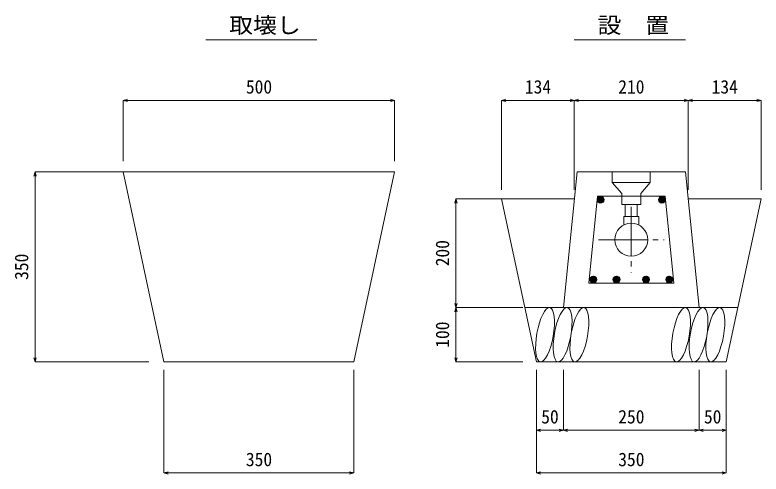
# Model space of a CAD drawing. Units: millimetres, scale not verified. Extents: x -1400 to 4566, y -1784 to 980.
# Drawn here: x 3190 to 4566, y -1784 to -939 of the extents above; entities that cross this region are included whole.
import ezdxf
from ezdxf.enums import TextEntityAlignment as Align

# ---------------------------------------------------------------- set-up
doc = ezdxf.new("R2010")
doc.units = ezdxf.units.MM
doc.header["$LTSCALE"] = 10
doc.linetypes.add('CHAIN2', pattern=[12, 9, -1, 1, -1])
doc.layers.add('1-1', color=7, linetype='Continuous', lineweight=9)
doc.layers.add('1-5', color=4, linetype='Continuous', lineweight=9)
doc.styles.add('ＭＳ ゴシック', font='')
doc.styles.get('ＭＳ ゴシック').set_extended_font_data('MS Gothic')

msp = doc.modelspace()

# ---------------------------------------------------------------- linework, layer by layer
at = {"layer": '1-1', "color": 3, "lineweight": 18}
for p, q in [((3542.37, -984.33), (3747.23, -984.33)), ((4221.49, -984.33), (4426.35, -984.33))]:
    msp.add_line(p, q, dxfattribs=at)
at = {"layer": '1-1', "color": 3}
for p, q in [((4226.69, -1227.33), (4201.69, -1477.33)), ((4426.69, -1227.33), (4226.69, -1227.33)), ((4426.69, -1227.33), (4451.69, -1477.33)), ((4201.69, -1477.33), (4451.69, -1477.33))]:
    msp.add_line(p, q, dxfattribs=at)
at = {"layer": '1-1'}
for p, q in [((4361.69, -1247.33), (4361.69, -1227.33)), ((4291.69, -1247.33), (4309.19, -1267.33)), ((4344.19, -1267.33), (4361.69, -1247.33)), ((4263.72, -1278.03), (4270.87, -1285.17)), ((4264.14, -1276.32), (4272.57, -1284.76)), ((4264.88, -1274.95), (4273.95, -1284.01)), ((4265.89, -1273.83), (4275.06, -1283.01)), ((4267.14, -1272.96), (4275.93, -1281.75)), ((4268.68, -1272.38), (4276.51, -1280.21)), ((4270.65, -1272.23), (4276.67, -1278.25)), ((4309.19, -1287.33), (4309.19, -1267.33)), ((4344.19, -1287.33), (4344.19, -1267.33)), ((4382.73, -1272.23), (4376.71, -1278.25)), ((4384.69, -1272.38), (4376.87, -1280.21)), ((4386.23, -1272.96), (4377.45, -1281.75)), ((4387.49, -1273.83), (4378.31, -1283.01)), ((4388.49, -1274.95), (4379.43, -1284.01)), ((4389.24, -1276.32), (4380.8, -1284.76)), ((4389.65, -1278.03), (4382.51, -1285.17)), ((4263.88, -1280.31), (4268.58, -1285.01)), ((4344.19, -1287.33), (4309.19, -1287.33)), ((4315.69, -1309.72), (4315.69, -1287.33)), ((4337.69, -1309.72), (4337.69, -1287.33)), ((4389.49, -1280.31), (4384.79, -1285.01)), ((4340.69, -1309.72), (4340.69, -1325.59)), ((4250.22, -1425.15), (4257.37, -1432.29)), ((4250.39, -1427.43), (4255.08, -1432.13)), ((4250.64, -1423.44), (4259.07, -1431.87)), ((4251.39, -1422.07), (4260.45, -1431.13)), ((4252.39, -1420.95), (4261.57, -1430.12)), ((4253.65, -1420.08), (4262.43, -1428.87)), ((4255.19, -1419.5), (4263.01, -1427.33)), ((4257.15, -1419.34), (4263.17, -1425.37)), ((4293.01, -1425.15), (4300.16, -1432.29)), ((4293.18, -1427.43), (4297.87, -1432.13)), ((4293.43, -1423.44), (4301.86, -1431.87)), ((4294.18, -1422.07), (4303.24, -1431.13)), ((4295.18, -1420.95), (4304.36, -1430.12)), ((4296.44, -1420.08), (4305.22, -1428.87)), ((4297.98, -1419.5), (4305.8, -1427.33)), ((4299.94, -1419.34), (4305.96, -1425.37)), ((4353.43, -1419.34), (4347.41, -1425.37)), ((4355.4, -1419.5), (4347.57, -1427.33)), ((4356.94, -1420.08), (4348.15, -1428.87)), ((4358.19, -1420.95), (4349.02, -1430.12)), ((4359.2, -1422.07), (4350.13, -1431.13)), ((4359.94, -1423.44), (4351.51, -1431.87)), ((4360.36, -1425.15), (4353.21, -1432.29)), ((4360.2, -1427.43), (4355.5, -1432.13)), ((4396.22, -1419.34), (4390.2, -1425.37)), ((4398.19, -1419.5), (4390.36, -1427.33)), ((4399.73, -1420.08), (4390.94, -1428.87)), ((4400.98, -1420.95), (4391.81, -1430.12)), ((4401.99, -1422.07), (4392.93, -1431.13)), ((4402.73, -1423.44), (4394.3, -1431.87)), ((4403.15, -1425.15), (4396.01, -1432.29)), ((4402.99, -1427.43), (4398.29, -1432.13)), ((3465.26, -1577.33), (3815.26, -1577.33)), ((4151.69, -1577.33), (4501.69, -1577.33))]:
    msp.add_line(p, q, dxfattribs=at)
at = {"layer": '1-1', "color": 2, "lineweight": 18}
for p, q in [((4264.4, -1272.33), (4248.4, -1432.33)), ((4264.4, -1272.33), (4388.98, -1272.33)), ((4388.98, -1272.33), (4404.98, -1432.33)), ((4248.4, -1432.33), (4404.98, -1432.33))]:
    msp.add_line(p, q, dxfattribs=at)
at = {"layer": '1-1', "linetype": 'CHAIN2'}
for p, q in [((4326.69, -1291.88), (4326.69, -1412.78)), ((4266.24, -1352.33), (4387.14, -1352.33))]:
    msp.add_line(p, q, dxfattribs=at)
at = {"layer": '1-1'}
for points in [[(4361.69, -1247.33), (4291.69, -1247.33), (4291.69, -1227.33)], [(4340.69, -1309.72), (4312.69, -1309.72), (4312.69, -1325.59)]]:
    msp.add_lwpolyline(points, dxfattribs=at)
at = {"layer": '1-1', "color": 2, "lineweight": 18}
for centre in [(4270.18, -1278.71), (4383.19, -1278.71), (4256.69, -1425.83), (4299.48, -1425.83), (4353.9, -1425.83), (4396.69, -1425.83)]:
    msp.add_circle(centre, 6.5, dxfattribs=at)
at = {"layer": '1-1', "color": 3}
msp.add_circle((4326.69, -1352.33), 30.45, dxfattribs=at)
at = {"layer": '1-1'}
for centre in [(4167.73, -1527.32), (4200.11, -1527.32), (4231.01, -1527.32), (4418.37, -1527.32), (4450.75, -1527.32), (4481.66, -1527.32)]:
    msp.add_ellipse(centre, major_axis=(8.81, 49.96), ratio=0.3, dxfattribs=at)
at = {"layer": '1-5'}
for p, q in [((3390.26, -1095.77), (3397.98, -1093.7)), ((3390.26, -1095.77), (3890.26, -1095.77)), ((3390.26, -1095.77), (3397.98, -1097.84)), ((3390.26, -1095.77), (3390.26, -1208.04)), ((3890.26, -1095.77), (3882.53, -1093.7)), ((3890.26, -1095.77), (3882.53, -1097.84)), ((3890.26, -1095.77), (3890.26, -1208.04)), ((4087.4, -1095.77), (4095.13, -1093.7)), ((4087.4, -1095.77), (4221.69, -1095.77)), ((4087.4, -1095.77), (4095.13, -1097.84)), ((4087.4, -1095.77), (4087.4, -1260.43)), ((4221.69, -1095.77), (4213.96, -1093.7)), ((4221.69, -1095.77), (4213.96, -1097.84)), ((4221.69, -1095.77), (4229.41, -1093.7)), ((4221.69, -1095.77), (4221.69, -1260.43)), ((4221.69, -1095.77), (4431.69, -1095.77)), ((4221.69, -1095.77), (4229.41, -1097.84)), ((4431.69, -1095.77), (4423.96, -1093.7)), ((4431.69, -1095.77), (4423.96, -1097.84)), ((4431.69, -1095.77), (4439.41, -1093.7)), ((4431.69, -1095.77), (4431.69, -1260.43)), ((4431.69, -1095.77), (4565.97, -1095.77)), ((4431.69, -1095.77), (4439.41, -1097.84)), ((4565.97, -1095.77), (4558.25, -1093.7)), ((4565.97, -1095.77), (4558.25, -1097.84)), ((4565.97, -1095.77), (4565.97, -1260.43)), ((3227.56, -1227.33), (3225.49, -1235.06)), ((3227.56, -1577.33), (3227.56, -1227.33)), ((3227.56, -1227.33), (3229.63, -1235.06)), ((3227.56, -1227.33), (3437.14, -1227.33)), ((4003.44, -1277.33), (4001.37, -1285.06)), ((4003.44, -1477.33), (4003.44, -1277.33)), ((4003.44, -1277.33), (4005.51, -1285.06)), ((4003.44, -1277.33), (4126.94, -1277.33)), ((4003.44, -1477.33), (4001.37, -1469.6)), ((4003.44, -1477.33), (4005.51, -1469.6)), ((4003.44, -1477.33), (4001.37, -1485.06)), ((4003.44, -1577.33), (4003.44, -1477.33)), ((4003.44, -1477.33), (4005.51, -1485.06)), ((4003.44, -1477.33), (4126.94, -1477.33)), ((3227.56, -1577.33), (3225.49, -1569.6)), ((3227.56, -1577.33), (3229.63, -1569.6)), ((3227.56, -1577.33), (3437.14, -1577.33)), ((4003.44, -1577.33), (4001.37, -1569.6)), ((4003.44, -1577.33), (4005.51, -1569.6)), ((4003.44, -1577.33), (4126.94, -1577.33)), ((3465.26, -1781.77), (3465.26, -1592.07)), ((3815.26, -1781.77), (3815.26, -1592.07)), ((4151.69, -1703.21), (4151.69, -1592.07)), ((4201.69, -1703.21), (4201.69, -1592.07)), ((4451.69, -1703.21), (4451.69, -1592.07)), ((4501.69, -1703.21), (4501.69, -1592.07)), ((4151.69, -1703.21), (4159.41, -1701.14)), ((4151.69, -1703.21), (4201.69, -1703.21)), ((4151.69, -1703.21), (4159.41, -1705.28)), ((4151.69, -1781.77), (4151.69, -1703.21)), ((4201.69, -1703.21), (4193.96, -1701.14)), ((4201.69, -1703.21), (4193.96, -1705.28)), ((4201.69, -1703.21), (4209.41, -1701.14)), ((4201.69, -1703.21), (4451.69, -1703.21)), ((4201.69, -1703.21), (4209.41, -1705.28)), ((4451.69, -1703.21), (4443.96, -1701.14)), ((4451.69, -1703.21), (4443.96, -1705.28)), ((4451.69, -1703.21), (4459.41, -1701.14)), ((4451.69, -1703.21), (4501.69, -1703.21)), ((4451.69, -1703.21), (4459.41, -1705.28)), ((4501.69, -1703.21), (4493.96, -1701.14)), ((4501.69, -1703.21), (4493.96, -1705.28)), ((4501.69, -1781.77), (4501.69, -1703.21)), ((3465.26, -1781.77), (3472.98, -1779.7)), ((3465.26, -1781.77), (3815.26, -1781.77)), ((3465.26, -1781.77), (3472.98, -1783.84)), ((3815.26, -1781.77), (3807.53, -1779.7)), ((3815.26, -1781.77), (3807.53, -1783.84)), ((4151.69, -1781.77), (4159.41, -1779.7)), ((4151.69, -1781.77), (4501.69, -1781.77)), ((4151.69, -1781.77), (4159.41, -1783.84)), ((4501.69, -1781.77), (4493.96, -1779.7)), ((4501.69, -1781.77), (4493.96, -1783.84))]:
    msp.add_line(p, q, dxfattribs=at)
at = {"layer": '1-5', "color": 7}
for p, q in [((3465.26, -1577.33), (3390.26, -1227.33)), ((4221.69, -1277.33), (4087.4, -1277.33)), ((4151.69, -1577.33), (4087.4, -1277.33)), ((4565.97, -1277.33), (4431.69, -1277.33)), ((4501.69, -1577.33), (4565.97, -1277.33)), ((4130.26, -1477.33), (4523.12, -1477.33))]:
    msp.add_line(p, q, dxfattribs=at)
msp.add_lwpolyline([(3815.26, -1577.33), (3890.26, -1227.33), (3390.26, -1227.33)], dxfattribs=at)

# ---------------------------------------------------------------- texts
at = {"layer": '1-1', "style": 'ＭＳ ゴシック', "width": 1.1}
for s, p in [('取壊し', (3585.34, -980.96)), ('設\u3000置', (4264.46, -980.96))]:
    msp.add_text(s, height=29.33, dxfattribs=at).set_placement(p, align=Align.BOTTOM_LEFT)
at = {"layer": '1-5', "color": 7, "style": 'ＭＳ ゴシック', "width": 0.95}
for s, p in [('500', (3616.26, -1090.77)), ('134', (4130.54, -1090.77)), ('210', (4302.69, -1090.77)), ('134', (4474.83, -1090.77)), ('50', (4160.69, -1698.21)), ('250', (4302.69, -1698.21)), ('50', (4460.69, -1698.21)), ('350', (3616.26, -1776.77)), ('350', (4302.69, -1776.77))]:
    msp.add_text(s, height=24.93, dxfattribs=at).set_placement(p, align=Align.BOTTOM_LEFT)
for s, p in [('200', (3998.44, -1401.33)), ('350', (3222.56, -1426.33)), ('100', (3998.44, -1551.33))]:
    msp.add_text(s, height=24.93, rotation=90, dxfattribs=at).set_placement(p, align=Align.BOTTOM_LEFT)

doc.saveas('drawing.dxf')
